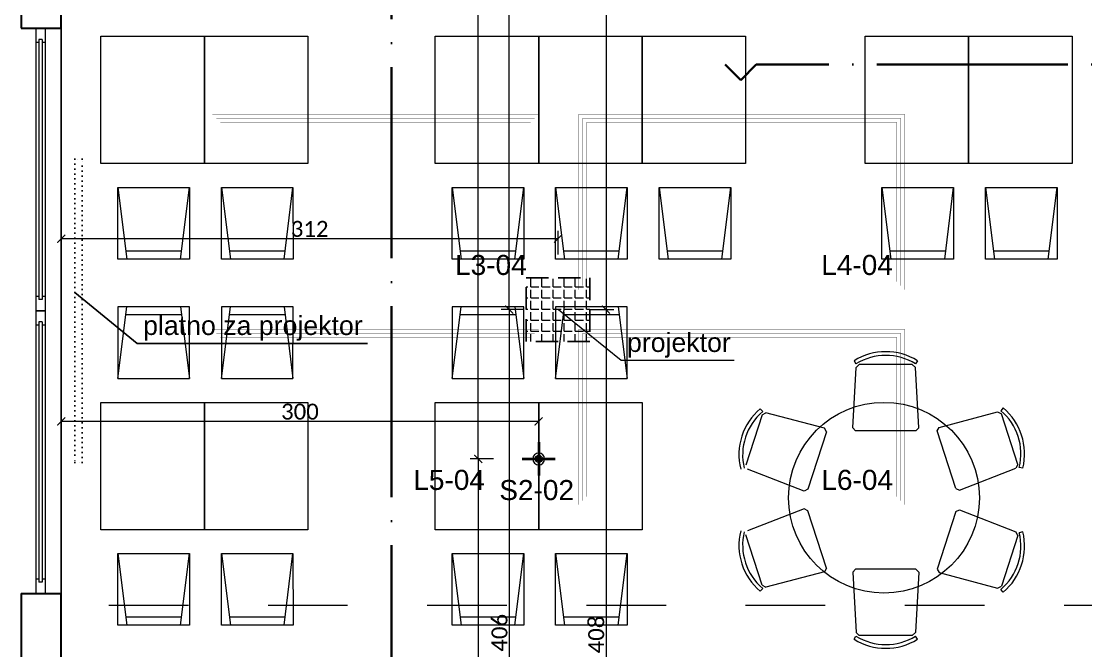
# Model space of a CAD drawing. Header units: centimetres. Extents: x -26724 to 60145, y -23645 to 6771.
# Drawn here: x -7295 to -6626, y 1413 to 1808 of the extents above; entities that cross this region are included whole.
import ezdxf

# ---------------------------------------------------------------- set-up
doc = ezdxf.new("R2010")
doc.units = ezdxf.units.CM
for name, pattern in [('737', [10, 7, -3]), ('ACAD_ISO04W100', [30, 24, -3, 0, -3]), ('ACAD_ISO07W100', [3, 0, -3]), ('AUSGEZOGEN', [0]), ('DALEKOVOD_VN', [5, 2.5, -2.5])]:
    doc.linetypes.add(name, pattern=pattern)
for name, color, linetype, lineweight in [('2.IZGLED', 7, 'Continuous', 13), ('2.IZGLED @ 50', 7, 'Continuous', 13), ('4.KOTE', 88, 'Continuous', 15), ('IZGLED', 252, 'Continuous', 13), ('zid', 7, 'Continuous', 40)]:
    doc.layers.add(name, color=color, linetype=linetype, lineweight=lineweight)
doc.layers.add('3.IZGLED 2', color=7, linetype='Continuous', lineweight=9, true_color=0x4a4a4a)
doc.layers.add('IZGLED 2', color=253, linetype='Continuous', lineweight=9, true_color=0x828282)
doc.layers.add('tekst', color=7, linetype='Continuous')
doc.layers.add('tekst @ 50', color=7, linetype='Continuous')
doc.styles.add('0.12', font='arial.ttf', dxfattribs={"height": 0.12})
doc.styles.add('Notes', font='arial.ttf', dxfattribs={"height": 3})
doc.styles.get("Standard").update_dxf_attribs({"font": 'calibri.ttf'})
doc.dimstyles.new('ja 1 50', dxfattribs={"dimtxt": 10, "dimasz": 5, "dimexe": 5, "dimexo": 5, "dimgap": 1, "dimtad": 1, "dimdec": 0, "dimtxsty": 'Standard', "dimblk": 'ARCHTICK', "dimcen": 2.5, "dimclrd": 256, "dimclrt": 7, "dimadec": 0, "dimazin": 0, "dimtfac": 1, "dimtdec": 0, "dimtix": 1, "dimtmove": 1, "dimatfit": 3, "dimldrblk": 'ARCHTICK', "dimfxl": 10, "dimfxlon": 1, "dimlwd": 0, "dimlwe": 9, "dimarcsym": 0})

# ---------------------------------------------------------------- blocks, each defined once
blk = doc.blocks.new('efrrf')
at = {"layer": 'IZGLED'}
for q in [(32062.56, -5174.7), (32065.95, -5174.7), (32062.56, -5178.09), (32065.95, -5178.09)]:
    blk.add_line((32064.26, -5176.4), q, dxfattribs=at)
at = {"layer": 'IZGLED', "extrusion": (0, 0, -1)}
for major_axis, start_param, end_param in [((-2.83, 2.83), 3.926991, 7.068583), ((-1.7, 1.7), 4.712389, 10.995574), ((2.83, 2.83), -0.785398, 2.356194)]:
    blk.add_ellipse((32064.26, -5176.4), major_axis=major_axis, ratio=1, start_param=start_param, end_param=end_param, dxfattribs=at)
at = {"layer": 'zid'}
for p, q in [((32064.26, -5187.54), (32064.26, -5165.25)), ((32075.41, -5176.4), (32053.11, -5176.4))]:
    blk.add_line(p, q, dxfattribs=at)
blk = doc.blocks.new('HHHZZZ')
at = {"layer": 'IZGLED 2', "xscale": -0.9351958046739138, "yscale": 0.9351958046739136, "zscale": 0.9351958046739137, "rotation": 270.0000000000001}
blk.add_blockref('efrrf', (8060.45, -28749.05), dxfattribs=at)
at = {"layer": 'IZGLED 2', "style": '0.12'}
blk.add_text('S2-02', height=12.6, dxfattribs=at).set_placement((3194.75, 1211.45))
blk = doc.blocks.new('_ArchTick')
at = {"color": 0, "linetype": 'ByBlock', "const_width": 0.15}
blk.add_lwpolyline([(-0.5, -0.5), (0.5, 0.5)], dxfattribs=at)
blk = doc.blocks.new('*D1948')
at = {"layer": '4.KOTE', "color": 0, "lineweight": 9, "transparency": 16777216}
for p, q in [((-7270.01, 1670.2), (-7270.01, 1676.66)), ((-6957.92, 1661.66), (-6957.92, 1676.66))]:
    blk.add_line(p, q, dxfattribs=at)
at = {"layer": '4.KOTE', "lineweight": 0, "transparency": 16777216}
blk.add_line((-6957.92, 1671.66), (-7270.01, 1671.66), dxfattribs=at)
at = {"layer": 'Defpoints', "color": 0, "transparency": 16777216}
for p in [(-7270.01, 1671.66), (-7270.01, 1667.37, 13.5), (-6957.92, 1647.14)]:
    blk.add_point(p, dxfattribs=at)
at = {"layer": '4.KOTE', "lineweight": 0, "transparency": 16777216, "xscale": 5, "yscale": 5, "zscale": 5, "rotation": 180}
blk.add_blockref('_ArchTick', (-7270.01, 1671.66), dxfattribs=at)
at = {"layer": '4.KOTE', "lineweight": 0, "transparency": 16777216, "xscale": 5, "yscale": 5, "zscale": 5}
blk.add_blockref('_ArchTick', (-6957.92, 1671.66), dxfattribs=at)
at = {"layer": '4.KOTE', "color": 7, "transparency": 16777216, "insert": (-7113.96, 1677.79), "char_height": 10, "attachment_point": 5}
blk.add_mtext('312', dxfattribs=at)
blk = doc.blocks.new('*D1950')
at = {"layer": '4.KOTE', "color": 0, "lineweight": 9, "transparency": 16777216}
for p, q in [((-6937.8, 2263.89), (-6922.82, 2263.89)), ((-6937.82, 1627.14), (-6922.82, 1627.14))]:
    blk.add_line(p, q, dxfattribs=at)
at = {"layer": '4.KOTE', "lineweight": 0, "transparency": 16777216}
blk.add_line((-6927.82, 2263.89), (-6927.82, 1627.14), dxfattribs=at)
at = {"layer": 'Defpoints', "color": 0, "transparency": 16777216}
for p in [(-7147.55, 2263.89, 13.5), (-6977.92, 1627.14), (-6927.82, 1627.14)]:
    blk.add_point(p, dxfattribs=at)
at = {"layer": '4.KOTE', "lineweight": 0, "transparency": 16777216, "xscale": 5, "yscale": 5, "zscale": 5}
for p, rotation in [((-6927.82, 2263.89), 90), ((-6927.82, 1627.14), 270)]:
    blk.add_blockref('_ArchTick', p, dxfattribs=dict(at, rotation=rotation))
at = {"layer": '4.KOTE', "color": 7, "transparency": 16777216, "insert": (-6933.95, 1945.51), "char_height": 10, "attachment_point": 5, "rotation": 90}
blk.add_mtext('637', dxfattribs=at)
blk = doc.blocks.new('*D1951')
at = {"layer": '4.KOTE', "color": 0, "lineweight": 9, "transparency": 16777216}
for p, q in [((-6937.82, 1627.14), (-6922.82, 1627.14)), ((-6932.92, 1219), (-6922.82, 1219))]:
    blk.add_line(p, q, dxfattribs=at)
at = {"layer": '4.KOTE', "lineweight": 0, "transparency": 16777216}
blk.add_line((-6927.82, 1627.14), (-6927.82, 1219), dxfattribs=at)
at = {"layer": 'Defpoints', "color": 0, "transparency": 16777216}
for p in [(-6977.92, 1627.14), (-6937.92, 1219), (-6927.82, 1219)]:
    blk.add_point(p, dxfattribs=at)
at = {"layer": '4.KOTE', "lineweight": 0, "transparency": 16777216, "xscale": 5, "yscale": 5, "zscale": 5}
for p, rotation in [((-6927.82, 1627.14), 90), ((-6927.82, 1219), 270)]:
    blk.add_blockref('_ArchTick', p, dxfattribs=dict(at, rotation=rotation))
at = {"layer": '4.KOTE', "color": 7, "transparency": 16777216, "insert": (-6933.95, 1423.07), "char_height": 10, "attachment_point": 5, "rotation": 90}
blk.add_mtext('408', dxfattribs=at)
blk = doc.blocks.new('*D2061')
at = {"layer": '4.KOTE', "color": 0, "lineweight": 9, "transparency": 16777216}
for p, q in [((-6978.57, 2263.89), (-6993.57, 2263.89)), ((-6979.53, 1627.14), (-6993.57, 1627.14))]:
    blk.add_line(p, q, dxfattribs=at)
at = {"layer": '4.KOTE', "lineweight": 0, "transparency": 16777216}
blk.add_line((-6988.57, 1627.14), (-6988.57, 2263.89), dxfattribs=at)
at = {"layer": 'Defpoints', "color": 0, "transparency": 16777216}
for p in [(-6988.57, 2263.89), (-6922.82, 2263.89), (-6957.59, 1627.14, 13.5)]:
    blk.add_point(p, dxfattribs=at)
at = {"layer": '4.KOTE', "lineweight": 0, "transparency": 16777216, "xscale": 5, "yscale": 5, "zscale": 5}
for p, rotation in [((-6988.57, 2263.89), 90), ((-6988.57, 1627.14), 270)]:
    blk.add_blockref('_ArchTick', p, dxfattribs=dict(at, rotation=rotation))
at = {"layer": '4.KOTE', "color": 7, "transparency": 16777216, "insert": (-6994.7, 1945.51), "char_height": 10, "attachment_point": 5, "rotation": 90}
blk.add_mtext('637', dxfattribs=at)
blk = doc.blocks.new('*D2062')
at = {"layer": '4.KOTE', "color": 0, "lineweight": 9, "transparency": 16777216}
for p, q in [((-6988.57, 1627.14), (-6993.57, 1627.14)), ((-6979.53, 1221.14), (-6993.57, 1221.14))]:
    blk.add_line(p, q, dxfattribs=at)
at = {"layer": '4.KOTE', "lineweight": 0, "transparency": 16777216}
blk.add_line((-6988.57, 1627.14), (-6988.57, 1221.14), dxfattribs=at)
at = {"layer": 'Defpoints', "color": 0, "transparency": 16777216}
for p in [(-6988.57, 1627.14), (-6988.57, 1221.14), (-6957.59, 1221.14, 13.5)]:
    blk.add_point(p, dxfattribs=at)
at = {"layer": '4.KOTE', "lineweight": 0, "transparency": 16777216, "xscale": 5, "yscale": 5, "zscale": 5}
for p, rotation in [((-6988.57, 1627.14), 90), ((-6988.57, 1221.14), 270)]:
    blk.add_blockref('_ArchTick', p, dxfattribs=dict(at, rotation=rotation))
at = {"layer": '4.KOTE', "color": 7, "transparency": 16777216, "insert": (-6994.7, 1424.14), "char_height": 10, "attachment_point": 5, "rotation": 90}
blk.add_mtext('406', dxfattribs=at)
blk = doc.blocks.new('*D2064')
at = {"layer": '4.KOTE', "color": 0, "lineweight": 9, "transparency": 16777216}
for p, q in [((-7270.06, 1547.35), (-7270.06, 1561.9)), ((-6970.09, 1547.73), (-6970.09, 1561.9))]:
    blk.add_line(p, q, dxfattribs=at)
at = {"layer": '4.KOTE', "lineweight": 0, "transparency": 16777216}
blk.add_line((-6970.09, 1556.9), (-7270.06, 1556.9), dxfattribs=at)
at = {"layer": 'Defpoints', "color": 0, "transparency": 16777216}
for p in [(-7270.06, 1556.9), (-6970.09, 1522.94, 13.5), (-7270.06, 1507.86, 13.5)]:
    blk.add_point(p, dxfattribs=at)
at = {"layer": '4.KOTE', "lineweight": 0, "transparency": 16777216, "xscale": 5, "yscale": 5, "zscale": 5, "rotation": 180}
blk.add_blockref('_ArchTick', (-7270.06, 1556.9), dxfattribs=at)
at = {"layer": '4.KOTE', "lineweight": 0, "transparency": 16777216, "xscale": 5, "yscale": 5, "zscale": 5}
blk.add_blockref('_ArchTick', (-6970.09, 1556.9), dxfattribs=at)
at = {"layer": '4.KOTE', "color": 7, "transparency": 16777216, "insert": (-7120.07, 1563.02), "char_height": 10, "attachment_point": 5}
blk.add_mtext('300', dxfattribs=at)
blk = doc.blocks.new('*D2065')
at = {"layer": '4.KOTE', "color": 0, "lineweight": 9, "transparency": 16777216}
for p, q in [((-6998.19, 2263.89), (-7013.1, 2263.89)), ((-6998.56, 1533.37), (-7013.1, 1533.37))]:
    blk.add_line(p, q, dxfattribs=at)
at = {"layer": '4.KOTE', "lineweight": 0, "transparency": 16777216}
blk.add_line((-7008.1, 1533.37), (-7008.1, 2263.89), dxfattribs=at)
at = {"layer": 'Defpoints', "color": 0, "transparency": 16777216}
for p in [(-7008.1, 2263.89), (-6885.86, 2263.89, 13.5), (-6959.66, 1533.37, 13.5)]:
    blk.add_point(p, dxfattribs=at)
at = {"layer": '4.KOTE', "lineweight": 0, "transparency": 16777216, "xscale": 5, "yscale": 5, "zscale": 5}
for p, rotation in [((-7008.1, 2263.89), 90), ((-7008.1, 1533.37), 270)]:
    blk.add_blockref('_ArchTick', p, dxfattribs=dict(at, rotation=rotation))
at = {"layer": '4.KOTE', "color": 7, "transparency": 16777216, "insert": (-7014.22, 1898.63), "char_height": 10, "attachment_point": 5, "rotation": 90}
blk.add_mtext('731', dxfattribs=at)
blk = doc.blocks.new('*D2066')
at = {"layer": '4.KOTE', "color": 0, "lineweight": 9, "transparency": 16777216}
for p, q in [((-7003.56, 1533.37), (-7013.1, 1533.37)), ((-6999.24, 1208.89), (-7013.1, 1208.89))]:
    blk.add_line(p, q, dxfattribs=at)
at = {"layer": '4.KOTE', "lineweight": 0, "transparency": 16777216}
blk.add_line((-7008.1, 1533.37), (-7008.1, 1208.89), dxfattribs=at)
at = {"layer": 'Defpoints', "color": 0, "transparency": 16777216}
for p in [(-6998.56, 1533.37), (-7008.1, 1208.89), (-6980.53, 1208.89, 13.5)]:
    blk.add_point(p, dxfattribs=at)
at = {"layer": '4.KOTE', "lineweight": 0, "transparency": 16777216, "xscale": 5, "yscale": 5, "zscale": 5}
for p, rotation in [((-7008.1, 1533.37), 90), ((-7008.1, 1208.89), 270)]:
    blk.add_blockref('_ArchTick', p, dxfattribs=dict(at, rotation=rotation))
at = {"layer": '4.KOTE', "color": 7, "transparency": 16777216, "insert": (-7014.22, 1371.13), "char_height": 10, "attachment_point": 5, "rotation": 90}
blk.add_mtext('324', dxfattribs=at)
blk = doc.blocks.new('*D2089')
at = {"layer": '4.KOTE', "color": 0, "lineweight": 9, "transparency": 16777216}
for p, q in [((-6.71, 1833.89), (-18.93, 1833.89)), ((-23.93, 1743.89), (-8.93, 1743.89))]:
    blk.add_line(p, q, dxfattribs=at)
at = {"layer": '4.KOTE', "lineweight": 0, "transparency": 16777216}
blk.add_line((-13.93, 1833.89), (-13.93, 1743.89), dxfattribs=at)
at = {"layer": 'Defpoints', "color": 0, "transparency": 16777216}
for p in [(0, 1833.89, 13.5), (-18710.07, 1743.89, 13.5), (-13.93, 1743.89)]:
    blk.add_point(p, dxfattribs=at)
at = {"layer": '4.KOTE', "lineweight": 0, "transparency": 16777216, "xscale": 5, "yscale": 5, "zscale": 5}
for p, rotation in [((-13.93, 1833.89), 90), ((-13.93, 1743.89), 270)]:
    blk.add_blockref('_ArchTick', p, dxfattribs=dict(at, rotation=rotation))
at = {"layer": '4.KOTE', "color": 7, "transparency": 16777216, "insert": (-20.05, 1788.89), "char_height": 10, "attachment_point": 5, "rotation": 90}
blk.add_mtext('90', dxfattribs=at)

msp = doc.modelspace()

# ---------------------------------------------------------------- hatches: boundary and pattern name
at = {"layer": '3.IZGLED 2'}
h = msp.add_hatch(dxfattribs=at)
h.set_pattern_fill('ANGLE', color=256)
h.set_pattern_definition([(0, (-10635.206, 0), (0, 6.985), [5.08, -1.905]), (90, (-10635.206, 0), (-6.985, 4e-16), [5.08, -1.905])])
h.paths.add_polyline_path([(-6977.92, 1241.14), (-6937.92, 1241.14), (-6937.92, 1201.14), (-6977.92, 1201.14)])
h.paths.add_polyline_path([(-6977.92, 1647.14), (-6937.92, 1647.14), (-6937.92, 1607.14), (-6977.92, 1607.14)])

# ---------------------------------------------------------------- linework, layer by layer
msp.add_line((-7270.07, 1812.89, 13.5), (-7270.05, 1441.39, 13.5))
at = {"color": 3, "elevation": 13.5}
msp.add_lwpolyline([(-7270.1, 2263.89), (-6735.1, 2263.89), (-6735.1, 2213.89), (-6720.1, 2213.89), (-6465.1, 2213.89), (-6465.1, 2298.89), (-6230.1, 2298.89), (-6230.01, 2278.89), (-5990.01, 2278.89), (-5990.1, 858.89), (-6235.1, 858.89), (-6235.1, 713.89), (-6315.1, 713.89), (-6315.1, 574.88), (-6500.1, 573.89), (-6500.1, 713.89), (-6515.1, 713.89), (-6515.1, 611.89), (-7118.01, 611.86), (-7118.01, 761.85), (-7130.01, 761.85), (-7130.01, 611.85), (-7270.01, 611.84), (-7270.01, 2263.89)], dxfattribs=at)
at = {"linetype": 'ACAD_ISO07W100', "elevation": 13.5}
msp.add_lwpolyline([(-7256.81, 1721.61), (-7261.54, 1721.61), (-7261.54, 1531.17), (-7256.81, 1531.17)], close=True, dxfattribs=at)
at = {"layer": '2.IZGLED', "color": 116, "ltscale": 12, "true_color": 0x136734, "const_width": 0.1, "elevation": 13.5}
for points in [[(-7175.09, 1749.64), (-6970.09, 1749.64), (-6970.09, 1639.64), (-7175.09, 1639.64), (-7175.09, 1749.64)], [(-6945.09, 1749.64), (-6740.09, 1749.64), (-6740.09, 1639.64), (-6945.09, 1639.64), (-6945.09, 1749.64)], [(-7175.09, 1614.64), (-6970.09, 1614.64), (-6970.09, 1504.64), (-7175.09, 1504.64), (-7175.09, 1614.64)], [(-6945.09, 1614.64), (-6740.09, 1614.64), (-6740.09, 1504.64), (-6945.09, 1504.64), (-6945.09, 1614.64)]]:
    msp.add_lwpolyline(points, dxfattribs=at)
at = {"layer": '2.IZGLED', "color": 1, "linetype": 'DALEKOVOD_VN', "ltscale": 3, "const_width": 0.1, "elevation": 13.5}
for points in [[(-7172.59, 1747.14), (-6972.59, 1747.14), (-6972.59, 1642.14), (-7172.59, 1642.14)], [(-6942.59, 1747.14), (-6742.59, 1747.14), (-6742.59, 1642.14), (-6942.59, 1642.14)], [(-7172.59, 1612.14), (-6972.59, 1612.14), (-6972.59, 1507.14), (-7172.59, 1507.14)], [(-6942.59, 1612.14), (-6742.59, 1612.14), (-6742.59, 1507.14), (-6942.59, 1507.14)]]:
    msp.add_lwpolyline(points, close=True, dxfattribs=at)
at = {"layer": '2.IZGLED', "color": 116, "ltscale": 12, "true_color": 0x136734, "const_width": 0.1, "elevation": 13.5}
for points in [[(-7170.09, 1744.64), (-6975.09, 1744.64), (-6975.09, 1644.64), (-7170.09, 1644.64)], [(-6940.09, 1744.64), (-6745.09, 1744.64), (-6745.09, 1644.64), (-6940.09, 1644.64)], [(-7170.09, 1609.64), (-6975.09, 1609.64), (-6975.09, 1509.64), (-7170.09, 1509.64)], [(-6940.09, 1609.64), (-6745.09, 1609.64), (-6745.09, 1509.64), (-6940.09, 1509.64)]]:
    msp.add_lwpolyline(points, close=True, dxfattribs=at)
at = {"layer": '2.IZGLED', "ltscale": 50, "elevation": 13.5}
msp.add_lwpolyline([(-6957.59, 1627.14), (-6918.35, 1595.31), (-6847.36, 1595.31)], dxfattribs=at)
at = {"layer": 'IZGLED 2', "color": 5, "linetype": 'ACAD_ISO04W100', "lineweight": 35, "ltscale": 5}
for p, q in [((-7062.64, 458.59), (-7062.64, 2532.2)), ((-5887.28, 1781.07), (-6833.46, 1781.07))]:
    msp.add_line(p, q, dxfattribs=at)
at = {"layer": 'IZGLED 2', "lineweight": 30}
for p, q in [((-7295.1, 1858.89, 13.5), (-7295.1, 1803.89, 13.5)), ((-7270.07, 1803.89, 13.5), (-7270.08, 1858.89, 13.5)), ((-7295.1, 1803.89, 13.5), (-7270.07, 1803.89, 13.5)), ((-7295.1, 1448.89, 13.5), (-7295.1, 1393.89, 13.5)), ((-7295.1, 1448.89, 13.5), (-7270.05, 1448.89, 13.5)), ((-7270.05, 1393.89, 13.5), (-7270.05, 1448.89, 13.5))]:
    msp.add_line(p, q, dxfattribs=at)
at = {"layer": 'IZGLED 2'}
for p, q in [((-7286.07, 1803.89, 13.5), (-7286.07, 1448.89, 13.5)), ((-7280.07, 1803.89, 13.5), (-7280.07, 1448.89, 13.5)), ((-7284.07, 1794.89, 13.5), (-7286.07, 1794.89, 13.5)), ((-7284.07, 1796.89, 13.5), (-7284.07, 1633.39, 13.5)), ((-7282.07, 1796.89, 13.5), (-7284.07, 1796.89, 13.5)), ((-7282.07, 1796.89, 13.5), (-7282.07, 1633.39, 13.5)), ((-7280.07, 1794.89, 13.5), (-7282.07, 1794.89, 13.5)), ((-7284.07, 1635.39, 13.5), (-7286.07, 1635.39, 13.5)), ((-7282.07, 1633.39, 13.5), (-7284.07, 1633.39, 13.5)), ((-7280.07, 1635.39, 13.5), (-7282.07, 1635.39, 13.5)), ((-7284.07, 1619.39, 13.5), (-7284.07, 1455.89, 13.5)), ((-7282.07, 1619.39, 13.5), (-7284.07, 1619.39, 13.5)), ((-7282.07, 1619.39, 13.5), (-7282.07, 1455.89, 13.5)), ((-7284.07, 1617.39, 13.5), (-7286.07, 1617.39, 13.5)), ((-7280.07, 1617.39, 13.5), (-7282.07, 1617.39, 13.5)), ((-7284.07, 1457.89, 13.5), (-7286.07, 1457.89, 13.5)), ((-7280.07, 1457.89, 13.5), (-7282.07, 1457.89, 13.5)), ((-7282.07, 1455.89, 13.5), (-7284.07, 1455.89, 13.5))]:
    msp.add_line(p, q, dxfattribs=at)
at = {"layer": 'IZGLED 2', "lineweight": 25, "ltscale": 12}
for p, q in [((-7270.05, 1448.89, 13.5), (-7270.05, 1803.89, 13.5)), ((-7280.07, 1626.39, 13.5), (-7286.07, 1626.39, 13.5))]:
    msp.add_line(p, q, dxfattribs=at)
at = {"layer": 'IZGLED 2', "transparency": 33554687}
for p, q in [((-7245.05, 1718.89, 27), (-7245.05, 1798.89, 27)), ((-7245.05, 1798.89, 27), (-7180.05, 1798.89, 27)), ((-7180.05, 1798.89, 27), (-7180.05, 1718.89, 27)), ((-7180.05, 1718.89, 27), (-7180.05, 1798.89, 27)), ((-7180.05, 1798.89, 27), (-7115.05, 1798.89, 27)), ((-7115.05, 1798.89, 27), (-7115.05, 1718.89, 27)), ((-7035.1, 1718.89, 13.5), (-7035.1, 1798.89, 13.5)), ((-7035.1, 1798.89, 13.5), (-6970.1, 1798.89, 13.5)), ((-6970.1, 1798.89, 13.5), (-6970.1, 1718.89, 13.5)), ((-6970.1, 1718.89, 13.5), (-6970.1, 1798.89, 13.5)), ((-6970.1, 1798.89, 13.5), (-6905.1, 1798.89, 13.5)), ((-6905.1, 1798.89, 13.5), (-6905.1, 1718.89, 13.5)), ((-6905.1, 1718.89, 13.5), (-6905.1, 1798.89, 13.5)), ((-6905.1, 1798.89, 13.5), (-6840.1, 1798.89, 13.5)), ((-6840.1, 1798.89, 13.5), (-6840.1, 1718.89, 13.5)), ((-6765.1, 1718.89, 13.5), (-6765.1, 1798.89, 13.5)), ((-6765.1, 1798.89, 13.5), (-6700.1, 1798.89, 13.5)), ((-6700.1, 1798.89, 13.5), (-6700.1, 1718.89, 13.5)), ((-6700.1, 1718.89, 13.5), (-6700.1, 1798.89, 13.5)), ((-6700.1, 1798.89, 13.5), (-6635.1, 1798.89, 13.5)), ((-6635.1, 1798.89, 13.5), (-6635.1, 1718.89, 13.5)), ((-7180.05, 1718.89, 27), (-7245.05, 1718.89, 27)), ((-7245.05, 1718.89, 27), (-7245.05, 1718.89, 27)), ((-7115.05, 1718.89, 27), (-7180.05, 1718.89, 27)), ((-7180.05, 1718.89, 27), (-7180.05, 1718.89, 27)), ((-6970.1, 1718.89, 13.5), (-7035.1, 1718.89, 13.5)), ((-7035.1, 1718.89, 13.5), (-7035.1, 1718.89, 13.5)), ((-6905.1, 1718.89, 13.5), (-6970.1, 1718.89, 13.5)), ((-6970.1, 1718.89, 13.5), (-6970.1, 1718.89, 13.5)), ((-6840.1, 1718.89, 13.5), (-6905.1, 1718.89, 13.5)), ((-6905.1, 1718.89, 13.5), (-6905.1, 1718.89, 13.5)), ((-6700.1, 1718.89, 13.5), (-6765.1, 1718.89, 13.5)), ((-6765.1, 1718.89, 13.5), (-6765.1, 1718.89, 13.5)), ((-6635.1, 1718.89, 13.5), (-6700.1, 1718.89, 13.5)), ((-6700.1, 1718.89, 13.5), (-6700.1, 1718.89, 13.5)), ((-7234.44, 1703.87, 27), (-7189.44, 1703.89, 27)), ((-7234.44, 1703.87, 27), (-7228.79, 1658.87, 27)), ((-7234.41, 1658.87, 27), (-7234.44, 1703.87, 27)), ((-7195.04, 1658.89, 27), (-7189.44, 1703.89, 27)), ((-7189.44, 1703.89, 27), (-7189.41, 1658.89, 27)), ((-7169.44, 1703.87, 27), (-7124.44, 1703.89, 27)), ((-7169.44, 1703.87, 27), (-7163.79, 1658.87, 27)), ((-7169.41, 1658.87, 27), (-7169.44, 1703.87, 27)), ((-7130.04, 1658.89, 27), (-7124.44, 1703.89, 27)), ((-7124.44, 1703.89, 27), (-7124.41, 1658.89, 27)), ((-7024.48, 1703.87, 13.5), (-6979.48, 1703.89, 13.5)), ((-7024.48, 1703.87, 13.5), (-7018.83, 1658.87, 13.5)), ((-7024.46, 1658.87, 13.5), (-7024.48, 1703.87, 13.5)), ((-6985.08, 1658.89, 13.5), (-6979.48, 1703.89, 13.5)), ((-6979.48, 1703.89, 13.5), (-6979.46, 1658.89, 13.5)), ((-6959.48, 1703.87, 13.5), (-6914.48, 1703.89, 13.5)), ((-6959.48, 1703.87, 13.5), (-6953.83, 1658.87, 13.5)), ((-6959.46, 1658.87, 13.5), (-6959.48, 1703.87, 13.5)), ((-6920.08, 1658.89, 13.5), (-6914.48, 1703.89, 13.5)), ((-6914.48, 1703.89, 13.5), (-6914.46, 1658.89, 13.5)), ((-6894.48, 1703.87, 13.5), (-6849.48, 1703.89, 13.5)), ((-6894.48, 1703.87, 13.5), (-6888.83, 1658.87, 13.5)), ((-6894.46, 1658.87, 13.5), (-6894.48, 1703.87, 13.5)), ((-6855.08, 1658.89, 13.5), (-6849.48, 1703.89, 13.5)), ((-6849.48, 1703.89, 13.5), (-6849.46, 1658.89, 13.5)), ((-6754.48, 1703.87, 13.5), (-6709.48, 1703.89, 13.5)), ((-6754.48, 1703.87, 13.5), (-6748.83, 1658.87, 13.5)), ((-6754.46, 1658.87, 13.5), (-6754.48, 1703.87, 13.5)), ((-6715.08, 1658.89, 13.5), (-6709.48, 1703.89, 13.5)), ((-6709.48, 1703.89, 13.5), (-6709.46, 1658.89, 13.5)), ((-6689.48, 1703.87, 13.5), (-6644.48, 1703.89, 13.5)), ((-6689.48, 1703.87, 13.5), (-6683.83, 1658.87, 13.5)), ((-6689.46, 1658.87, 13.5), (-6689.48, 1703.87, 13.5)), ((-6650.08, 1658.89, 13.5), (-6644.48, 1703.89, 13.5)), ((-6644.48, 1703.89, 13.5), (-6644.46, 1658.89, 13.5)), ((-7189.41, 1658.89, 27), (-7234.41, 1658.87, 27)), ((-7234.41, 1658.87, 27), (-7234.41, 1658.87, 27)), ((-7194.42, 1663.89, 27), (-7229.42, 1663.87, 27)), ((-7124.41, 1658.89, 27), (-7169.41, 1658.87, 27)), ((-7169.41, 1658.87, 27), (-7169.41, 1658.87, 27)), ((-7129.42, 1663.89, 27), (-7164.42, 1663.87, 27)), ((-6979.46, 1658.89, 13.5), (-7024.46, 1658.87, 13.5)), ((-7024.46, 1658.87, 13.5), (-7024.46, 1658.87, 13.5)), ((-6984.46, 1663.89, 13.5), (-7019.46, 1663.87, 13.5)), ((-6914.46, 1658.89, 13.5), (-6959.46, 1658.87, 13.5)), ((-6959.46, 1658.87, 13.5), (-6959.46, 1658.87, 13.5)), ((-6919.46, 1663.89, 13.5), (-6954.46, 1663.87, 13.5)), ((-6849.46, 1658.89, 13.5), (-6894.46, 1658.87, 13.5)), ((-6894.46, 1658.87, 13.5), (-6894.46, 1658.87, 13.5)), ((-6854.46, 1663.89, 13.5), (-6889.46, 1663.87, 13.5)), ((-6709.46, 1658.89, 13.5), (-6754.46, 1658.87, 13.5)), ((-6754.46, 1658.87, 13.5), (-6754.46, 1658.87, 13.5)), ((-6714.46, 1663.89, 13.5), (-6749.46, 1663.87, 13.5)), ((-6644.46, 1658.89, 13.5), (-6689.46, 1658.87, 13.5)), ((-6689.46, 1658.87, 13.5), (-6689.46, 1658.87, 13.5)), ((-6649.46, 1663.89, 13.5), (-6684.46, 1663.87, 13.5)), ((-7234.44, 1583.91, 27), (-7228.79, 1628.91, 27)), ((-7234.41, 1628.91, 27), (-7234.44, 1583.91, 27)), ((-7189.41, 1628.89, 27), (-7234.41, 1628.91, 27)), ((-7234.41, 1628.91, 27), (-7234.41, 1628.91, 27)), ((-7195.04, 1628.89, 27), (-7189.44, 1583.89, 27)), ((-7189.44, 1583.89, 27), (-7189.41, 1628.89, 27)), ((-7169.44, 1583.91, 27), (-7163.79, 1628.91, 27)), ((-7169.41, 1628.91, 27), (-7169.44, 1583.91, 27)), ((-7124.41, 1628.89, 27), (-7169.41, 1628.91, 27)), ((-7169.41, 1628.91, 27), (-7169.41, 1628.91, 27)), ((-7130.04, 1628.89, 27), (-7124.44, 1583.89, 27)), ((-7124.44, 1583.89, 27), (-7124.41, 1628.89, 27)), ((-7024.48, 1583.91, 13.5), (-7018.83, 1628.91, 13.5)), ((-7024.46, 1628.91, 13.5), (-7024.48, 1583.91, 13.5)), ((-6979.46, 1628.89, 13.5), (-7024.46, 1628.91, 13.5)), ((-7024.46, 1628.91, 13.5), (-7024.46, 1628.91, 13.5)), ((-6985.08, 1628.89, 13.5), (-6979.48, 1583.89, 13.5)), ((-6979.48, 1583.89, 13.5), (-6979.46, 1628.89, 13.5)), ((-6959.48, 1583.91, 13.5), (-6953.83, 1628.91, 13.5)), ((-6959.46, 1628.91, 13.5), (-6959.48, 1583.91, 13.5)), ((-6914.46, 1628.89, 13.5), (-6959.46, 1628.91, 13.5)), ((-6959.46, 1628.91, 13.5), (-6959.46, 1628.91, 13.5)), ((-6920.08, 1628.89, 13.5), (-6914.48, 1583.89, 13.5)), ((-6914.48, 1583.89, 13.5), (-6914.46, 1628.89, 13.5)), ((-7194.42, 1623.89, 27), (-7229.42, 1623.91, 27)), ((-7129.42, 1623.89, 27), (-7164.42, 1623.91, 27)), ((-6984.46, 1623.89, 13.5), (-7019.46, 1623.91, 13.5)), ((-6919.46, 1623.89, 13.5), (-6954.46, 1623.91, 13.5)), ((-7234.44, 1583.91, 27), (-7189.44, 1583.89, 27)), ((-7169.44, 1583.91, 27), (-7124.44, 1583.89, 27)), ((-7024.48, 1583.91, 13.5), (-6979.48, 1583.89, 13.5)), ((-6959.48, 1583.91, 13.5), (-6914.48, 1583.89, 13.5)), ((-7245.05, 1488.89, 27), (-7245.05, 1568.89, 27)), ((-7245.05, 1568.89, 27), (-7180.05, 1568.89, 27)), ((-7180.05, 1568.89, 27), (-7180.05, 1488.89, 27)), ((-7180.05, 1488.89, 27), (-7180.05, 1568.89, 27)), ((-7180.05, 1568.89, 27), (-7115.05, 1568.89, 27)), ((-7115.05, 1568.89, 27), (-7115.05, 1488.89, 27)), ((-7035.1, 1488.89, 13.5), (-7035.1, 1568.89, 13.5)), ((-7035.1, 1568.89, 13.5), (-6970.1, 1568.89, 13.5)), ((-6970.1, 1568.89, 13.5), (-6970.1, 1488.89, 13.5)), ((-6970.1, 1488.89, 13.5), (-6970.1, 1568.89, 13.5)), ((-6970.1, 1568.89, 13.5), (-6905.1, 1568.89, 13.5)), ((-6905.1, 1568.89, 13.5), (-6905.1, 1488.89, 13.5)), ((-7180.05, 1488.89, 27), (-7245.05, 1488.89, 27)), ((-7245.05, 1488.89, 27), (-7245.05, 1488.89, 27)), ((-7115.05, 1488.89, 27), (-7180.05, 1488.89, 27)), ((-7180.05, 1488.89, 27), (-7180.05, 1488.89, 27)), ((-6970.1, 1488.89, 13.5), (-7035.1, 1488.89, 13.5)), ((-7035.1, 1488.89, 13.5), (-7035.1, 1488.89, 13.5)), ((-6905.1, 1488.89, 13.5), (-6970.1, 1488.89, 13.5)), ((-6970.1, 1488.89, 13.5), (-6970.1, 1488.89, 13.5)), ((-7234.44, 1473.87, 27), (-7189.44, 1473.89, 27)), ((-7234.44, 1473.87, 27), (-7228.79, 1428.87, 27)), ((-7234.41, 1428.87, 27), (-7234.44, 1473.87, 27)), ((-7195.04, 1428.89, 27), (-7189.44, 1473.89, 27)), ((-7189.44, 1473.89, 27), (-7189.41, 1428.89, 27)), ((-7169.44, 1473.87, 27), (-7124.44, 1473.89, 27)), ((-7169.44, 1473.87, 27), (-7163.79, 1428.87, 27)), ((-7169.41, 1428.87, 27), (-7169.44, 1473.87, 27)), ((-7130.04, 1428.89, 27), (-7124.44, 1473.89, 27)), ((-7124.44, 1473.89, 27), (-7124.41, 1428.89, 27)), ((-7024.48, 1473.87, 13.5), (-6979.48, 1473.89, 13.5)), ((-7024.48, 1473.87, 13.5), (-7018.83, 1428.87, 13.5)), ((-7024.46, 1428.87, 13.5), (-7024.48, 1473.87, 13.5)), ((-6985.08, 1428.89, 13.5), (-6979.48, 1473.89, 13.5)), ((-6979.48, 1473.89, 13.5), (-6979.46, 1428.89, 13.5)), ((-6959.48, 1473.87, 13.5), (-6914.48, 1473.89, 13.5)), ((-6959.48, 1473.87, 13.5), (-6953.83, 1428.87, 13.5)), ((-6959.46, 1428.87, 13.5), (-6959.48, 1473.87, 13.5)), ((-6920.08, 1428.89, 13.5), (-6914.48, 1473.89, 13.5)), ((-6914.48, 1473.89, 13.5), (-6914.46, 1428.89, 13.5)), ((-7194.42, 1433.89, 27), (-7229.42, 1433.87, 27)), ((-7129.42, 1433.89, 27), (-7164.42, 1433.87, 27)), ((-6984.46, 1433.89, 13.5), (-7019.46, 1433.87, 13.5)), ((-6919.46, 1433.89, 13.5), (-6954.46, 1433.87, 13.5)), ((-7189.41, 1428.89, 27), (-7234.41, 1428.87, 27)), ((-7234.41, 1428.87, 27), (-7234.41, 1428.87, 27)), ((-7124.41, 1428.89, 27), (-7169.41, 1428.87, 27)), ((-7169.41, 1428.87, 27), (-7169.41, 1428.87, 27)), ((-6979.46, 1428.89, 13.5), (-7024.46, 1428.87, 13.5)), ((-7024.46, 1428.87, 13.5), (-7024.46, 1428.87, 13.5)), ((-6914.46, 1428.89, 13.5), (-6959.46, 1428.87, 13.5)), ((-6959.46, 1428.87, 13.5), (-6959.46, 1428.87, 13.5))]:
    msp.add_line(p, q, dxfattribs=at)
at = {"layer": 'IZGLED 2', "color": 5, "lineweight": 35}
for p, q in [((-6853, 1781.07), (-6843.23, 1771.3)), ((-6843.23, 1771.3), (-6833.46, 1781.07))]:
    msp.add_line(p, q, dxfattribs=at)
at = {"layer": 'IZGLED 2', "linetype": 'AUSGEZOGEN', "transparency": 33554687}
for p, q in [((-6772.02, 1595.02, 13.5), (-6770.8, 1593.06, 13.5)), ((-6770.72, 1590.87, 13.5), (-6768.76, 1592.71, 13.5)), ((-6735.43, 1592.71, 13.5), (-6768.76, 1592.71, 13.5)), ((-6735.43, 1592.71, 13.5), (-6733.48, 1590.87, 13.5)), ((-6732.16, 1595.02, 13.5), (-6733.38, 1593.06, 13.5)), ((-6772.83, 1552.9, 13.5), (-6770.72, 1590.87, 13.5)), ((-6731.37, 1552.9, 13.5), (-6733.48, 1590.87, 13.5)), ((-6830.9, 1564.86, 13.5), (-6829.4, 1563.09, 13.5)), ((-6678.29, 1565.43, 13.5), (-6679.78, 1563.66, 13.5)), ((-6829.71, 1561.04, 13.5), (-6840.01, 1529.33, 13.5)), ((-6829.71, 1561.04, 13.5), (-6827.35, 1562.32, 13.5)), ((-6790.58, 1552.6, 13.5), (-6827.35, 1562.32, 13.5)), ((-6718.61, 1553.18, 13.5), (-6681.84, 1562.9, 13.5)), ((-6681.84, 1562.9, 13.5), (-6679.48, 1561.61, 13.5)), ((-6669.18, 1529.91, 13.5), (-6679.48, 1561.61, 13.5)), ((-6789.37, 1550.36, 13.5), (-6790.58, 1552.6, 13.5)), ((-6771.08, 1551.05, 13.5), (-6772.83, 1552.9, 13.5)), ((-6733.12, 1551.05, 13.5), (-6731.37, 1552.9, 13.5)), ((-6719.82, 1550.94, 13.5), (-6718.61, 1553.18, 13.5)), ((-6789.37, 1550.36, 13.5), (-6801.1, 1514.26, 13.5)), ((-6733.12, 1551.05, 13.5), (-6771.08, 1551.05, 13.5)), ((-6708.09, 1514.84, 13.5), (-6719.82, 1550.94, 13.5)), ((-6803.4, 1513.16, 13.5), (-6838.85, 1526.9, 13.5)), ((-6705.79, 1513.74, 13.5), (-6670.33, 1527.48, 13.5)), ((-6669.18, 1529.91, 13.5), (-6670.33, 1527.48, 13.5)), ((-6665.97, 1527.52, 13.5), (-6668.22, 1528.07, 13.5)), ((-6801.1, 1514.26, 13.5), (-6803.4, 1513.16, 13.5)), ((-6708.09, 1514.84, 13.5), (-6705.79, 1513.74, 13.5)), ((-6803.4, 1501.94, 13.5), (-6838.85, 1488.2, 13.5)), ((-6801.1, 1500.84, 13.5), (-6803.4, 1501.94, 13.5)), ((-6789.37, 1464.74, 13.5), (-6801.1, 1500.84, 13.5)), ((-6708.09, 1500.27, 13.5), (-6719.82, 1464.16, 13.5)), ((-6708.09, 1500.27, 13.5), (-6705.79, 1501.36, 13.5)), ((-6705.79, 1501.36, 13.5), (-6670.33, 1487.62, 13.5)), ((-6829.71, 1454.07, 13.5), (-6840.01, 1485.77, 13.5)), ((-6669.18, 1485.19, 13.5), (-6679.48, 1453.49, 13.5)), ((-6669.18, 1485.19, 13.5), (-6670.33, 1487.62, 13.5)), ((-6665.97, 1487.58, 13.5), (-6668.22, 1487.03, 13.5)), ((-6789.37, 1464.74, 13.5), (-6790.58, 1462.5, 13.5)), ((-6790.58, 1462.5, 13.5), (-6827.35, 1452.78, 13.5)), ((-6771.08, 1464.05, 13.5), (-6772.83, 1462.2, 13.5)), ((-6772.83, 1462.2, 13.5), (-6770.72, 1424.24, 13.5)), ((-6733.12, 1464.05, 13.5), (-6771.08, 1464.05, 13.5)), ((-6731.37, 1462.2, 13.5), (-6733.48, 1424.24, 13.5)), ((-6733.12, 1464.05, 13.5), (-6731.37, 1462.2, 13.5)), ((-6719.82, 1464.16, 13.5), (-6718.61, 1461.93, 13.5)), ((-6718.61, 1461.93, 13.5), (-6681.84, 1452.2, 13.5)), ((-6830.9, 1450.24, 13.5), (-6829.4, 1452.01, 13.5)), ((-6829.71, 1454.07, 13.5), (-6827.35, 1452.78, 13.5)), ((-6681.84, 1452.2, 13.5), (-6679.48, 1453.49, 13.5)), ((-6678.29, 1449.67, 13.5), (-6679.78, 1451.44, 13.5)), ((-6770.72, 1424.24, 13.5), (-6768.76, 1422.39, 13.5)), ((-6735.43, 1422.39, 13.5), (-6733.48, 1424.24, 13.5)), ((-6772.02, 1420.08, 13.5), (-6770.8, 1422.04, 13.5)), ((-6735.43, 1422.39, 13.5), (-6768.76, 1422.39, 13.5)), ((-6732.16, 1420.08, 13.5), (-6733.38, 1422.04, 13.5))]:
    msp.add_line(p, q, dxfattribs=at)
at = {"layer": 'IZGLED 2', "linetype": 'DALEKOVOD_VN', "ltscale": 20}
msp.add_line((-6590.1, 1441.39, 13.5), (-7270.05, 1441.39, 13.5), dxfattribs=at)
at = {"layer": 'IZGLED 2', "linetype": 'AUSGEZOGEN', "transparency": 33554687}
msp.add_circle((-6753.21, 1508.99, 13.5), 59.9, dxfattribs=at)
for centre, radius, start, end in [((-6752.09, 1562.89, 13.5), 37.82, 58.19737, 121.80263), ((-6752.09, 1562.89, 13.5), 35.5, 58.19737, 121.80263), ((-6806.49, 1535.97, 13.5), 37.82, 130.19737, 193.80263), ((-6702.7, 1536.54, 13.5), 37.82, 346.19737, 49.80263), ((-6806.49, 1535.97, 13.5), 35.5, 130.19737, 193.80263), ((-6702.7, 1536.54, 13.5), 35.5, 346.19737, 49.80263), ((-6806.49, 1479.13, 13.5), 37.82, 166.19737, 229.80263), ((-6806.49, 1479.13, 13.5), 35.5, 166.19737, 229.80263), ((-6702.7, 1478.56, 13.5), 35.5, 310.19737, 13.80263), ((-6702.7, 1478.56, 13.5), 37.82, 310.19737, 13.80263), ((-6752.09, 1452.22, 13.5), 37.82, 238.19737, 301.80263), ((-6752.09, 1452.22, 13.5), 35.5, 238.19737, 301.80263)]:
    msp.add_arc(centre, radius, start, end, dxfattribs=at)
at = {"layer": 'tekst', "ltscale": 50, "elevation": 40.5}
msp.add_lwpolyline([(-7261.54, 1637.79), (-7222.3, 1605.95), (-7077.62, 1605.95)], dxfattribs=at)
at = {"layer": 'zid', "linetype": '737', "lineweight": 25, "ltscale": 2}
msp.add_lwpolyline([(-6977.92, 1647.14), (-6937.92, 1647.14), (-6937.92, 1607.14), (-6977.92, 1607.14)], close=True, dxfattribs=at)

# ---------------------------------------------------------------- block references
msp.add_blockref('HHHZZZ', (-10189.6, 296.06, 13.5))

# ---------------------------------------------------------------- texts
at = {"layer": '2.IZGLED @ 50', "ltscale": 0.8, "insert": (-6914.64, 1612.54, 13.5), "char_height": 12, "attachment_point": 1, "style": 'Notes'}
msp.add_mtext_dynamic_manual_height_columns('projektor', width=290.6445, gutter_width=750, heights=[0], dxfattribs=at)
at = {"layer": 'IZGLED 2', "color": 240, "true_color": 0xed1f24, "style": '0.12'}
for s, p in [('L3-04', (-7022.64, 1648.88, 40.5)), ('L4-04', (-6792.64, 1648.88, 40.5)), ('L5-04', (-7048.87, 1513.88, 40.5)), ('L6-04', (-6792.56, 1513.88, 40.5))]:
    msp.add_text(s, height=12.6, dxfattribs=at).set_placement(p)
at = {"layer": 'tekst @ 50', "ltscale": 0.8, "insert": (-7218.59, 1623.19, 40.5), "char_height": 12, "attachment_point": 1, "style": 'Notes'}
msp.add_mtext_dynamic_manual_height_columns('platno za projektor', width=290.6445, gutter_width=750, heights=[0], dxfattribs=at)

# ---------------------------------------------------------------- dimensions: what is measured, and where the dimension line sits
at = {"layer": '4.KOTE'}
for base, p1, p2, picture, middle in [((-6927.82, 1627.14), (-7147.55, 2263.89, 13.5), (-6977.92, 1627.14), '*D1950', (-6933.95, 1945.51)), ((-7008.1, 2263.89), (-6959.66, 1533.37, 13.5), (-6885.86, 2263.89, 13.5), '*D2065', (-7014.22, 1898.63)), ((-6988.57, 2263.89), (-6957.59, 1627.14, 13.5), (-6922.82, 2263.89), '*D2061', (-6994.7, 1945.51)), ((-13.93, 1743.89), (0, 1833.89, 13.5), (-18710.07, 1743.89, 13.5), '*D2089', (-20.05, 1788.89)), ((-6988.57, 1221.14), (-6988.57, 1627.14), (-6957.59, 1221.14, 13.5), '*D2062', (-6994.7, 1424.14)), ((-6927.82, 1219), (-6977.92, 1627.14), (-6937.92, 1219), '*D1951', (-6933.95, 1423.07)), ((-7008.1, 1208.89), (-6998.56, 1533.37), (-6980.53, 1208.89, 13.5), '*D2066', (-7014.22, 1371.13))]:
    dim = msp.add_linear_dim(base=base, p1=p1, p2=p2, angle=90, dimstyle='ja 1 50', dxfattribs=at)
    dim.commit()
    dim.dimension.update_dxf_attribs({"geometry": picture, "text_midpoint": middle})
for base, p1, p2, picture, middle in [((-7270.01, 1671.66), (-6957.92, 1647.14), (-7270.01, 1667.37, 13.5), '*D1948', (-7113.96, 1677.79)), ((-7270.06, 1556.9), (-6970.09, 1522.94, 13.5), (-7270.06, 1507.86, 13.5), '*D2064', (-7120.07, 1563.02))]:
    dim = msp.add_linear_dim(base=base, p1=p1, p2=p2, dimstyle='ja 1 50', dxfattribs=at)
    dim.commit()
    dim.dimension.update_dxf_attribs({"geometry": picture, "text_midpoint": middle})

doc.saveas('drawing.dxf')
